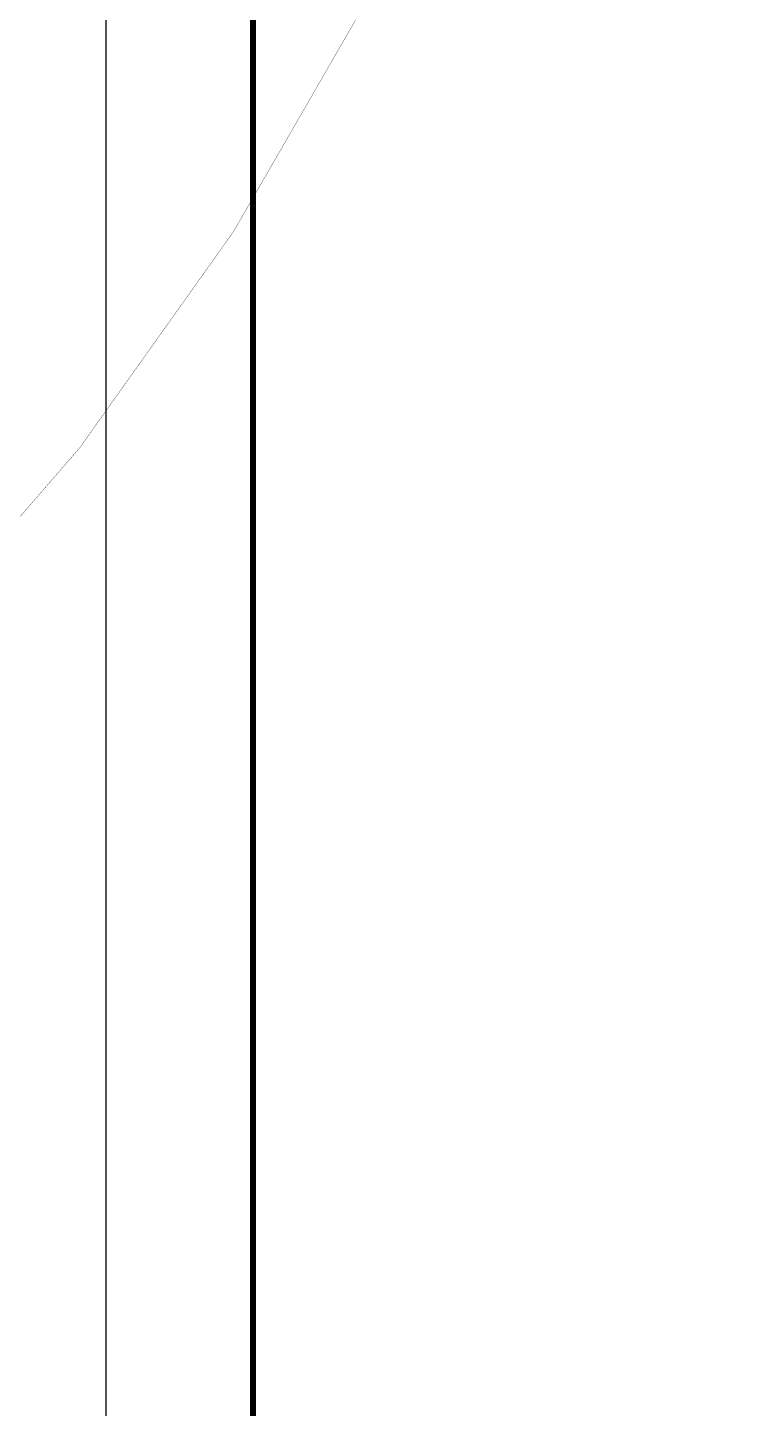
# Model space of a CAD drawing. Extents: x -668857 to 185752, y -270966 to 286822.
# Drawn here: x -221167 to -208783, y -151671 to -128223 of the extents above; entities that cross this region are included whole.
import ezdxf

# ---------------------------------------------------------------- set-up
doc = ezdxf.new("R2010")
doc.units = 0
doc.header["$LTSCALE"] = 1000
doc.layers.get('0').update_dxf_attribs({"linetype": 'CONTINUOUS'})
doc.layers.add('-TK', color=7, linetype='CONTINUOUS')
doc.layers.add('审图修改', color=2, linetype='CONTINUOUS', plot=False)

# ---------------------------------------------------------------- blocks, each defined once
blk = doc.blocks.new('A1')
blk.add_lwpolyline([(0, 59400), (0, 0), (84100, 0), (84100, 59400)], close=True)
at = {"const_width": 100}
blk.add_lwpolyline([(2500, 58400), (2500, 1000), (83100, 1000), (83100, 58400)], close=True, dxfattribs=at)

msp = doc.modelspace()

# ---------------------------------------------------------------- linework, layer by layer
at = {"layer": '审图修改', "const_width": 5}
msp.add_lwpolyline([(-644079.16, 263133.84, -0.57735027), (-562030.93, 263133.84, -0.57735027), (-479982.7, 263133.84, -0.57735027), (-397934.47, 263133.84, -0.57735027), (-315886.24, 263133.84, -0.57735027), (-233838.01, 263133.84, -0.57735027), (-233838.01, 181085.61, -0.57735027), (-233838.01, 99037.38, -0.57735027), (-233838.01, 16989.15, -0.57735027), (-233838.01, -65059.08, -0.57735027), (-233838.01, -147107.31, -0.57735027), (-315886.24, -147107.31, -0.57735027), (-397934.47, -147107.31, -0.57735027), (-479982.7, -147107.31, -0.57735027), (-562030.93, -147107.31, -0.57735027), (-644079.16, -147107.31, -0.57735027), (-644079.16, -65059.08, -0.57735027), (-644079.16, 16989.15, -0.57735027), (-644079.16, 99037.38, -0.57735027), (-644079.16, 181085.61, -0.57735027), (-644079.16, 263133.84, -0.57735027), (-644079.16, 263133.84, -0.57735027)], format="xyb", dxfattribs=at)

# ---------------------------------------------------------------- block references
at = {"layer": '-TK'}
msp.add_blockref('A1', (-219837.15, -178424.26), dxfattribs=at)

doc.saveas('drawing.dxf')
